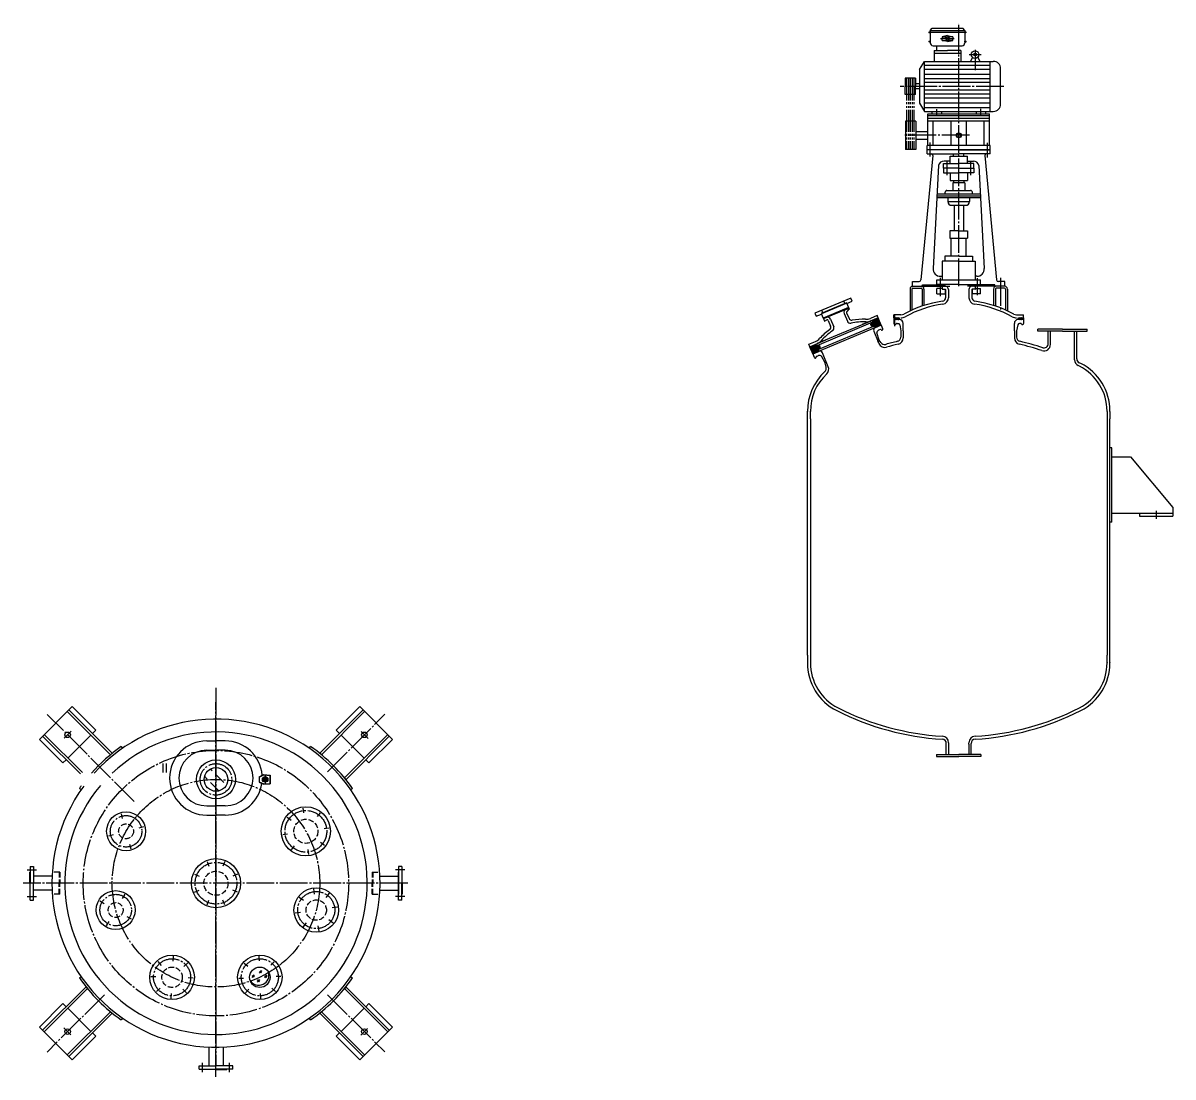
# Model space of a CAD drawing. Extents: x -1610 to 598, y -220 to 621.
# Drawn here: x -1141 to -521, y -125 to 444 of the extents above; entities that cross this region are included whole.
import ezdxf

# ---------------------------------------------------------------- set-up
doc = ezdxf.new("R2010")
doc.units = 0
for name, pattern in [('BORDER', [17, 12, -1, 1, -1, 1, -1]), ('DASHDOT', [18, 15, -1, 1, -1]), ('DASHED', [4, 3, -1])]:
    doc.linetypes.add(name, pattern=pattern)
doc.layers.get('0').update_dxf_attribs({"linetype": 'CONTINUOUS'})
for name, color, linetype in [('1', 7, 'CONTINUOUS'), ('2', 94, 'DASHDOT'), ('3', 2, 'DASHED'), ('4', 1, 'CONTINUOUS'), ('6', 7, 'BORDER'), ('70', 8, 'CONTINUOUS'), ('85', 7, 'CONTINUOUS')]:
    doc.layers.add(name, color=color, linetype=linetype)

# ---------------------------------------------------------------- blocks, each defined once
blk = doc.blocks.new('*U5')
for p, q in [((101.89, 403.47), (101.9, 403.48)), ((101.89, 403.18), (102.19, 403.48)), ((101.89, 402.9), (102.47, 403.48)), ((101.89, 402.62), (102.75, 403.48)), ((102.76, 402.48), (101.89, 403.34)), ((102.03, 402.48), (103.03, 403.48)), ((103.04, 402.48), (102.04, 403.48)), ((103.32, 402.48), (102.32, 403.48)), ((102.32, 402.48), (103.32, 403.48)), ((102.6, 402.48), (103.6, 403.48)), ((103.61, 402.48), (102.61, 403.48)), ((102.88, 402.48), (103.88, 403.48)), ((103.89, 402.48), (102.89, 403.48)), ((104.17, 402.48), (103.17, 403.48)), ((103.17, 402.48), (104.17, 403.48)), ((104.45, 402.48), (103.45, 403.48)), ((103.45, 402.48), (104.45, 403.48)), ((103.73, 402.48), (104.73, 403.48)), ((104.74, 402.48), (103.74, 403.48)), ((104.01, 402.48), (104.89, 403.35)), ((104.89, 402.6), (104.02, 403.48)), ((104.89, 402.89), (104.3, 403.48)), ((104.89, 403.17), (104.59, 403.48)), ((104.89, 403.45), (104.87, 403.48, 1)), ((102.47, 402.48), (101.89, 403.06)), ((102.19, 402.48), (101.89, 402.77)), ((101.91, 402.48), (101.89, 402.49)), ((104.3, 402.48), (104.89, 403.07)), ((104.58, 402.48), (104.89, 402.79)), ((104.86, 402.48), (104.89, 402.51))]:
    blk.add_line(p, q)
blk = doc.blocks.new('*U77')
at = {"layer": '70'}
for p, q in [((128.79, 421.48), (127.99, 420.68)), ((128.47, 421.48), (127.99, 421)), ((128.15, 421.48), (127.99, 421.32)), ((128.68, 420.48), (127.99, 421.17)), ((128.36, 420.48), (127.99, 420.85)), ((128.05, 420.48), (127.99, 420.53)), ((129, 420.48), (128, 421.48)), ((129.1, 421.48), (128.1, 420.48)), ((129.32, 420.48), (128.32, 421.48)), ((129.42, 421.48), (128.42, 420.48)), ((129.59, 420.52), (128.64, 421.48)), ((129.59, 421.33), (128.74, 420.48)), ((129.59, 420.84), (128.96, 421.48)), ((129.59, 421.01), (129.06, 420.48)), ((129.59, 421.16), (129.27, 421.48)), ((129.59, 420.69), (129.38, 420.48, 1)), ((129.59, 421.47), (129.59, 421.48))]:
    blk.add_line(p, q, dxfattribs=at)
blk = doc.blocks.new('*U78')
for p, q in [((144.19, 421.47), (144.19, 421.48, 1)), ((144.19, 421.16), (144.51, 421.48)), ((144.19, 420.84), (144.83, 421.48)), ((144.19, 420.52), (145.15, 421.48)), ((144.19, 421.33), (145.04, 420.48)), ((144.19, 421.01), (144.73, 420.48)), ((144.19, 420.69), (144.41, 420.48)), ((144.36, 421.48), (145.36, 420.48)), ((144.47, 420.48), (145.47, 421.48)), ((144.68, 421.48), (145.68, 420.48)), ((144.78, 420.48), (145.78, 421.48)), ((145, 421.48), (145.79, 420.68)), ((145.1, 420.48), (145.79, 421.17)), ((145.32, 421.48), (145.79, 421)), ((145.42, 420.48), (145.79, 420.85)), ((145.64, 421.48), (145.79, 421.32)), ((145.74, 420.48), (145.79, 420.53))]:
    blk.add_line(p, q)
blk = doc.blocks.new('*U9')
for p, q in [((168.89, 402.6), (169.77, 403.48)), ((168.89, 402.89), (169.48, 403.48)), ((168.89, 403.17), (169.2, 403.48)), ((168.89, 403.45), (168.92, 403.48)), ((169.77, 402.48), (168.89, 403.35)), ((170.05, 402.48), (169.05, 403.48)), ((169.05, 402.48), (170.05, 403.48)), ((169.33, 402.48), (170.33, 403.48)), ((170.34, 402.48), (169.34, 403.48)), ((169.61, 402.48), (170.61, 403.48)), ((170.62, 402.48), (169.62, 403.48)), ((170.9, 402.48), (169.9, 403.48)), ((169.9, 402.48), (170.9, 403.48)), ((170.18, 402.48), (171.18, 403.48)), ((171.19, 402.48), (170.19, 403.48)), ((170.46, 402.48), (171.46, 403.48)), ((171.47, 402.48), (170.47, 403.48)), ((171.75, 402.48), (170.75, 403.48)), ((170.75, 402.48), (171.75, 403.48)), ((171.89, 402.62), (171.03, 403.48)), ((171.03, 402.48), (171.89, 403.34)), ((171.89, 402.9), (171.32, 403.48)), ((171.89, 403.18), (171.6, 403.48)), ((171.89, 403.47), (171.88, 403.48)), ((169.49, 402.48), (168.89, 403.07)), ((169.21, 402.48), (168.89, 402.79)), ((168.92, 402.48), (168.89, 402.51, 1)), ((171.31, 402.48), (171.89, 403.06)), ((171.59, 402.48), (171.89, 402.77)), ((171.88, 402.48), (171.89, 402.49))]:
    blk.add_line(p, q)
blk = doc.blocks.new('*U170')
at = {"layer": '2'}
blk.add_line((215.22, 61.45), (218.93, 57.75), dxfattribs=at)
at = {"layer": '70'}
for p, q in [((214.49, 74.91), (201.76, 62.19)), ((232.16, 57.24), (214.49, 74.91)), ((192.92, 49.81), (216.25, 73.15)), ((193.77, 48.96), (217.1, 72.3)), ((203.53, 60.42), (201.76, 62.19)), ((216.82, 47.13), (204.37, 59.57)), ((206.21, 36.52), (229.55, 59.85, 1)), ((207.06, 35.67), (230.4, 59)), ((232.16, 57.24), (219.44, 44.51)), ((187.32, 52.41), (187.96, 53.34)), ((193.77, 48.96), (192.92, 49.81)), ((219.44, 44.51), (217.67, 46.28)), ((206.21, 36.52), (207.06, 35.67)), ((210.59, 30.71), (209.61, 30.04, 6.28))]:
    blk.add_line(p, q, dxfattribs=at)
blk.add_circle((216.96, 59.71), 1.5, dxfattribs=at)
blk.add_arc((137.01, -20.24), 89.5, 34.70182, 55.29818, dxfattribs=at)
blk = doc.blocks.new('*U169')
at = {"layer": '2'}
blk.add_line((218.7, -98.68), (214.99, -102.39), dxfattribs=at)
at = {"layer": '70'}
for p, q in [((209.66, -70.78), (210.59, -71.43)), ((206.21, -77.23), (207.06, -76.38)), ((206.21, -77.23), (229.55, -100.56)), ((207.06, -76.38), (230.4, -99.72)), ((217.67, -86.99), (219.44, -85.22)), ((232.16, -97.95), (219.44, -85.22)), ((193.77, -89.67), (192.92, -90.52)), ((192.92, -90.52), (216.25, -113.86)), ((193.77, -89.67), (217.1, -113.01, 1)), ((204.37, -100.28), (216.82, -87.84)), ((187.96, -94.05), (187.28, -93.07, 6.28)), ((214.49, -115.63), (232.16, -97.95)), ((201.76, -102.9), (203.53, -101.13)), ((214.49, -115.63), (201.76, -102.9))]:
    blk.add_line(p, q, dxfattribs=at)
blk.add_circle((216.96, -100.42), 1.5, dxfattribs=at)
blk.add_arc((137.01, -20.47), 89.5, 304.70182, 325.29818, dxfattribs=at)
blk = doc.blocks.new('*U168')
at = {"layer": '2'}
blk.add_line((58.57, -102.16), (54.86, -98.46), dxfattribs=at)
at = {"layer": '70'}
for p, q in [((63.2, -71.43), (64.18, -70.75, 6.28)), ((66.73, -76.38), (43.39, -99.72)), ((67.57, -77.23), (44.24, -100.56, 1)), ((67.57, -77.23), (66.73, -76.38)), ((41.62, -97.95), (54.35, -85.22)), ((54.35, -85.22), (56.12, -86.99)), ((80.02, -89.67), (56.68, -113.01)), ((56.97, -87.84), (69.41, -100.28)), ((80.87, -90.52), (57.53, -113.86)), ((80.02, -89.67), (80.87, -90.52)), ((41.62, -97.95), (59.3, -115.63)), ((86.47, -93.12), (85.82, -94.05)), ((59.3, -115.63), (72.03, -102.9)), ((70.26, -101.13), (72.03, -102.9))]:
    blk.add_line(p, q, dxfattribs=at)
blk.add_circle((56.83, -100.42), 1.5, dxfattribs=at)
blk.add_arc((136.78, -20.47), 89.5, 214.70182, 235.29818, dxfattribs=at)
blk = doc.blocks.new('*U167')
at = {"layer": '2'}
blk.add_line((55.08, 57.97), (58.79, 61.68), dxfattribs=at)
at = {"layer": '70'}
for p, q in [((59.3, 74.91), (41.62, 57.24)), ((59.3, 74.91), (72.03, 62.19)), ((80.02, 48.96), (56.68, 72.3, 1)), ((80.87, 49.81), (57.53, 73.15)), ((72.03, 62.19), (70.26, 60.42)), ((41.62, 57.24), (54.35, 44.51)), ((63.82, 38.58), (43.39, 59)), ((64.81, 39.28), (44.24, 59.85, 6.28)), ((69.41, 59.57), (56.97, 47.13)), ((80.02, 48.96), (80.87, 49.81)), ((85.82, 53.34), (86.5, 52.36)), ((56.12, 46.28), (54.35, 44.51)), ((64.13, 30.07), (63.2, 30.71))]:
    blk.add_line(p, q, dxfattribs=at)
blk.add_circle((56.83, 59.71), 1.5, dxfattribs=at)
for start, end in [(124.70182, 138.574), (144.20427, 145.29818)]:
    blk.add_arc((136.78, -20.24), 89.5, start, end, dxfattribs=at)

msp = doc.modelspace()

# ---------------------------------------------------------------- linework, layer by layer
for p, q in [((-683.90772, 281.16335), (-681.81548, 280.30895)), ((-683.89476, 281.09609), (-683.54286, 281.95782)), ((-681.42432, 280.47327), (-683.8911, 281.48061)), ((-682.20663, 280.14463), (-683.776, 280.78551)), ((-683.76283, 281.75228), (-681.03317, 280.63759)), ((-683.73622, 280.6908), (-683.14593, 282.13628)), ((-682.59833, 279.98054), (-683.61113, 280.39413)), ((-683.56711, 280.31137), (-682.75478, 282.3006)), ((-680.64202, 280.80191), (-683.51446, 281.9749)), ((-683.34112, 280.07123), (-682.36363, 282.46492)), ((-680.25087, 280.96622), (-683.13123, 282.14246)), ((-683.12666, 283.11274), (-681.95778, 282.63541)), ((-683.09856, 283.04583), (-683.00243, 283.28122)), ((-683.06699, 279.94899), (-681.97248, 282.62923)), ((-682.96235, 282.72159), (-682.34893, 282.47109)), ((-682.93424, 282.65468), (-682.61128, 283.44553)), ((-682.87588, 283.33438), (-681.56662, 282.79973)), ((-682.79803, 282.33044), (-682.74008, 282.30678)), ((-682.75478, 282.3006), (-682.22013, 283.60985)), ((-682.74676, 279.93965), (-681.58133, 282.79355)), ((-682.74008, 282.30678), (-679.85972, 281.13054)), ((-682.48473, 283.4987), (-681.17547, 282.96405)), ((-682.36641, 280.07751), (-681.19018, 282.95787)), ((-682.36363, 282.46492), (-681.82898, 283.77417)), ((-679.46857, 281.29486), (-682.34893, 282.47109)), ((-682.09358, 283.66302), (-680.78432, 283.12837)), ((-681.97526, 280.24183), (-680.79902, 283.12219)), ((-681.97248, 282.62923), (-681.43783, 283.93849)), ((-681.95778, 282.63541), (-679.07741, 281.45918)), ((-681.81548, 280.30895), (-680.50622, 279.7743)), ((-681.81212, 279.98353), (-680.89737, 279.60998)), ((-681.78401, 279.91662), (-681.58411, 280.40615)), ((-681.70242, 283.82734), (-680.39317, 283.29268)), ((-681.6478, 279.59238), (-681.28852, 279.44566)), ((-681.61969, 279.52547), (-681.19295, 280.57047)), ((-681.58411, 280.40615), (-680.40787, 283.28651)), ((-681.58133, 282.79355), (-681.04668, 284.10281)), ((-681.56662, 282.79973), (-678.70859, 281.63261)), ((-681.42432, 280.47327), (-680.11507, 279.93862)), ((-681.33645, 279.42553), (-680.8018, 280.73478)), ((-681.31127, 283.99165), (-680.00202, 283.457)), ((-681.19295, 280.57047), (-680.01672, 283.45083)), ((-681.19018, 282.95787), (-680.65552, 284.26713)), ((-678.87291, 282.02377), (-681.17547, 282.96405)), ((-681.03317, 280.63759), (-679.72392, 280.10294)), ((-680.9453, 279.58985), (-680.41065, 280.8991)), ((-680.92012, 284.15597), (-679.61087, 283.62132)), ((-680.8018, 280.73478), (-679.62557, 283.61514)), ((-680.79902, 283.12219), (-680.26437, 284.43144)), ((-680.78432, 283.12837), (-679.03723, 282.41492)), ((-680.64202, 280.80191), (-679.33277, 280.26725)), ((-680.55415, 279.75416), (-680.0195, 281.06342)), ((-680.52897, 284.32029), (-679.6945, 283.97952)), ((-680.41065, 280.8991), (-679.41978, 283.32556)), ((-680.40787, 283.28651), (-679.91273, 284.49901)), ((-679.20155, 282.80607), (-680.39317, 283.29268)), ((-680.25087, 280.96622), (-678.94161, 280.43157)), ((-680.163, 279.91848), (-679.62835, 281.22774)), ((-680.13782, 284.48461), (-679.85882, 284.37068)), ((-680.0195, 281.06342), (-679.25546, 282.93441)), ((-680.01672, 283.45083), (-679.74841, 284.10786)), ((-680.00202, 283.457), (-679.36586, 283.19722)), ((-679.85972, 281.13054), (-678.55046, 280.59589)), ((-679.77185, 280.0828), (-679.2372, 281.39206)), ((-679.62835, 281.22774), (-679.09114, 282.54325)), ((-679.62557, 283.61514), (-679.58409, 283.71671)), ((-679.61087, 283.62132), (-679.53018, 283.58837)), ((-679.46857, 281.29486), (-678.37995, 280.85031)), ((-679.3807, 280.24712), (-678.84605, 281.55637)), ((-679.2372, 281.39206), (-678.92682, 282.1521)), ((-679.07741, 281.45918), (-678.54427, 281.24146)), ((-678.98955, 280.41144), (-678.59819, 281.3698)), ((-678.84605, 281.55637), (-678.7625, 281.76095)), ((-678.59839, 280.57576), (-678.43387, 280.97865)), ((-716.7831, 268.98849), (-715.59681, 268.50405)), ((-716.7447, 268.89707), (-716.64147, 269.14986)), ((-716.61878, 268.59734), (-715.98796, 268.33973)), ((-716.58038, 268.50592), (-716.25032, 269.31417)), ((-716.51491, 269.20302), (-715.20566, 268.66837)), ((-716.45446, 268.20618), (-716.37911, 268.17541)), ((-716.41606, 268.11477), (-716.39382, 268.16924)), ((-716.39382, 268.16924), (-715.85917, 269.47849)), ((-713.49875, 266.99918), (-716.37911, 268.17541)), ((-713.8899, 266.83486), (-716.29014, 267.81503)), ((-716.25174, 267.72362), (-716.00267, 268.33356)), ((-716.12583, 267.42388), (-714.28106, 266.67055)), ((-716.12376, 269.36734), (-714.81451, 268.83269)), ((-716.08742, 267.33247), (-715.61151, 268.49787)), ((-716.00267, 268.33356), (-715.46801, 269.64281)), ((-715.98796, 268.33973), (-713.1076, 267.1635)), ((-714.67221, 266.50623), (-715.96151, 267.03273)), ((-715.92311, 266.94131), (-715.22036, 268.66219)), ((-715.75879, 266.55016), (-714.82921, 268.82651)), ((-715.73261, 269.53166), (-714.42336, 268.99701)), ((-715.61151, 268.49787), (-715.07686, 269.80713)), ((-712.71645, 267.32782), (-715.59681, 268.50405)), ((-715.59447, 266.15901), (-714.43806, 268.99083)), ((-715.34146, 269.69598), (-714.0322, 269.16132)), ((-715.22314, 266.27479), (-714.04691, 269.15515)), ((-715.22036, 268.66219), (-714.68571, 269.97145)), ((-715.20566, 268.66837), (-712.3253, 267.49214)), ((-714.95031, 269.86029), (-713.64105, 269.32564)), ((-714.83199, 266.4391), (-713.65576, 269.31946)), ((-714.82921, 268.82651), (-714.29456, 270.13577)), ((-711.93415, 267.65645), (-714.81451, 268.83269)), ((-714.55916, 270.02461), (-713.2499, 269.48996)), ((-714.44084, 266.60342), (-713.2646, 269.48378)), ((-714.43806, 268.99083), (-713.90341, 270.30008)), ((-711.56476, 267.82966), (-714.42336, 268.99701)), ((-714.19319, 265.6228), (-713.65853, 266.93206)), ((-714.168, 270.18893), (-713.35093, 269.85527)), ((-714.04969, 266.76774), (-712.87345, 269.6481)), ((-714.04691, 269.15515), (-713.55887, 270.35025)), ((-714.0322, 269.16132), (-711.34105, 268.06235)), ((-713.8899, 266.83486), (-712.58065, 266.30021)), ((-713.80203, 265.78712), (-713.26738, 267.09638)), ((-713.77685, 270.35325), (-713.51525, 270.24642)), ((-713.65853, 266.93206), (-712.48446, 269.80714)), ((-713.65576, 269.31946), (-713.39455, 269.9591)), ((-711.23145, 268.34165), (-713.64105, 269.32564)), ((-713.49875, 266.99918), (-712.1895, 266.46453)), ((-713.41088, 265.95144), (-712.87623, 267.2607)), ((-713.26738, 267.09638), (-712.14871, 269.83577)), ((-713.2646, 269.48378), (-713.23023, 269.56795)), ((-713.2499, 269.48996), (-711.23811, 268.66842)), ((-713.1076, 267.1635), (-712.03639, 266.72606)), ((-713.01973, 266.11576), (-712.48508, 267.42501)), ((-712.87623, 267.2607), (-711.86286, 269.74224)), ((-711.38705, 269.05329), (-712.85875, 269.65428)), ((-712.71645, 267.32782), (-712.20071, 267.11721)), ((-712.62858, 266.28008), (-712.24433, 267.22104)), ((-712.48508, 267.42501), (-711.62223, 269.53796)), ((-711.56086, 269.44832), (-712.45811, 269.81472)), ((-712.23743, 266.4444), (-712.08001, 266.82989)), ((-712.09393, 267.58933), (-711.44235, 269.18492)), ((-711.70277, 267.75368), (-711.27804, 268.79374)), ((-715.06336, 266.34191), (-715.79719, 266.64158)), ((-715.63287, 266.25043), (-715.45451, 266.17759)), ((-715.46855, 265.85928), (-714.53641, 265.47862)), ((-715.45451, 266.17759), (-714.14526, 265.64294)), ((-715.43015, 265.76786), (-715.22314, 266.27479)), ((-715.30424, 265.46812), (-714.92756, 265.3143)), ((-715.26583, 265.37671), (-714.83199, 266.4391)), ((-715.06336, 266.34191), (-713.7541, 265.80726)), ((-714.97549, 265.29417), (-714.44084, 266.60342)), ((-714.67221, 266.50623), (-713.36295, 265.97158)), ((-714.58434, 265.45849), (-714.04969, 266.76774)), ((-714.28106, 266.67055), (-712.9718, 266.13589)), ((-520.88708, 182.2451), (-520.88708, 179.2451)), ((-520.88708, 179.2451), (-520.88708, 177.6451)), ((-1041.88397, 35.80065), (-1043.39371, 37.31039)), ((-1039.34397, 40.24565), (-1040.33202, 41.2337)), ((-1033.05779, 33.95947), (-1037.54792, 38.4496, 1)), ((-1035.59779, 29.51447), (-1040.08792, 34.0046)), ((-1013.64687, -68.90008), (-1012.43692, -67.47731)), ((-1013.64678, -68.31424), (-1013.04487, -67.62908)), ((-1012.97663, -68.71663), (-1012.44158, -68.06389)), ((-1017.60787, -71.15408), (-1016.39792, -69.73131)), ((-1017.60778, -70.56824), (-1017.00587, -69.88308)), ((-1016.93763, -70.97063), (-1016.40258, -70.31789)), ((-1014.81187, -73.65708), (-1013.60192, -72.23431)), ((-1014.81178, -73.07124), (-1014.20987, -72.38608)), ((-1014.14163, -73.47363), (-1013.60658, -72.82089)), ((-1010.85087, -71.40308), (-1009.64092, -69.98031)), ((-1010.85078, -70.81724), (-1010.24887, -70.13208)), ((-1010.18063, -71.21963), (-1009.64558, -70.56689))]:
    msp.add_line(p, q)
at = {"layer": '1'}
for p, q in [((-667.67682, 286.2451), (-671.48708, 286.2451)), ((-671.48708, 284.6451), (-671.48708, 286.2451)), ((-605.29734, 286.2451), (-601.48708, 286.2451)), ((-601.48708, 284.6451), (-601.48708, 286.2451)), ((-671.48708, 284.6451), (-671.48708, 283.6451, 6.28319)), ((-671.48708, 283.6451), (-671.48708, 281.5451, 6.28319)), ((-669.79621, 281.6451), (-669.28708, 281.6451)), ((-668.48708, 283.6451), (-668.48708, 284.6451, 6.28319)), ((-668.30535, 280.83536), (-667.68708, 277.6451)), ((-666.48708, 277.6451), (-666.48708, 281.6451)), ((-606.48708, 277.6451), (-606.48708, 281.6451)), ((-604.66881, 280.83536), (-605.28708, 277.6451, 6.28319)), ((-604.48708, 283.6451), (-604.48708, 284.6451)), ((-603.17795, 281.6451), (-603.68708, 281.6451, 6.28319)), ((-601.48708, 284.6451), (-601.48708, 283.6451)), ((-601.48708, 283.6451), (-601.48708, 281.5451)), ((-667.68708, 277.6451), (-667.68708, 274.20121)), ((-666.48708, 277.6451), (-666.48708, 273.7905, 6.28319)), ((-606.48708, 277.6451), (-606.48708, 273.7905)), ((-605.28708, 277.6451), (-605.28708, 274.20121)), ((-580.48558, 278.55086), (-593.73703, 278.55086)), ((-593.73703, 277.35086), (-593.73703, 278.55086)), ((-580.48558, 277.35086), (-593.73703, 277.35086)), ((-588.18708, 270.70972), (-588.18708, 277.35086)), ((-586.98708, 270.28878), (-586.98708, 277.35086)), ((-580.48558, 278.55086), (-567.23713, 278.55086)), ((-580.48558, 277.35086), (-567.23713, 277.35086)), ((-573.98708, 262.05511), (-573.98708, 277.35086)), ((-572.78708, 262.50224), (-572.78708, 277.35086, 8.76056)), ((-567.23713, 277.35086), (-567.23713, 278.55086)), ((-679.5708, 270.79008), (-680.21401, 272.30656, 6.28319)), ((-678.47538, 271.33973), (-679.47578, 272.6146, 6.28319)), ((-706.85647, 258.26845), (-710.00217, 265.75664)), ((-708.05811, 258.00815), (-708.60949, 260.37587)), ((-718.08708, 230.1451), (-718.08708, 234.32956)), ((-718.08708, 102.6451), (-718.08708, 230.1451)), ((-716.48708, 230.1451), (-716.48708, 234.32956)), ((-716.48708, 230.1451), (-716.48708, 102.6451)), ((-556.48708, 234.1451), (-556.48708, 234.32956)), ((-556.48708, 234.1451), (-556.48708, 230.1451)), ((-556.48708, 230.1451), (-556.48708, 102.6451)), ((-554.88708, 234.1451), (-554.88708, 234.32956, 6.28319)), ((-554.88708, 234.1451), (-554.88708, 230.1451)), ((-554.88708, 102.6451), (-554.88708, 230.1451)), ((-553.88708, 214.4451), (-554.88708, 214.4451)), ((-553.88708, 174.4451), (-553.88708, 214.4451, 6.28319)), ((-553.88708, 174.4451), (-554.88708, 174.4451)), ((-538.88708, 177.6451), (-520.88708, 177.6451)), ((-718.08708, 102.6451), (-718.08708, 98.46065)), ((-716.48708, 102.6451), (-716.48708, 98.46065, 6.28319)), ((-556.48708, 98.6451), (-556.48708, 102.6451, 6.28319)), ((-554.88708, 98.6451), (-554.88708, 102.6451)), ((-556.48708, 98.6451), (-556.48708, 98.46065)), ((-554.88708, 98.6451), (-554.88708, 98.46065)), ((-643.18508, 49.1461), (-643.18508, 55.01919)), ((-641.98708, 55.41994), (-641.98708, 49.1461)), ((-630.98708, 54.6451), (-630.98708, 55.41994)), ((-630.98708, 54.6451), (-630.98708, 49.1461)), ((-629.78708, 49.1461), (-629.78708, 55.01919)), ((-648.48808, 49.1461), (-636.48808, 49.1461)), ((-648.48808, 49.1461), (-648.48808, 47.9461)), ((-648.48808, 47.9461), (-636.48808, 47.9461)), ((-624.48608, 49.1461), (-636.48608, 49.1461)), ((-624.48608, 47.9461), (-636.48608, 47.9461)), ((-624.48608, 49.1461), (-624.48608, 47.9461)), ((-1137.51484, -11.25659), (-1137.51484, -20.35559)), ((-1137.51484, -11.25659), (-1135.71484, -11.25659)), ((-1135.71484, -11.25659), (-1135.71484, -20.35559)), ((-938.71384, -11.25659), (-938.71384, -20.35559)), ((-936.91384, -11.25659), (-938.71384, -11.25659)), ((-936.91384, -11.25659), (-936.91384, -20.35559)), ((-1137.71434, -20.35559), (-1137.71434, -14.45609)), ((-1137.71434, -14.45609), (-1137.51484, -14.45609)), ((-1125.63913, -16.55609), (-1135.71484, -16.55609)), ((-948.78956, -16.55609), (-938.71384, -16.55609)), ((-938.71434, -20.35559), (-938.71434, -14.45609)), ((-936.71434, -14.45609), (-936.91384, -14.45609)), ((-936.71434, -20.35559), (-936.71434, -14.45609)), ((-1137.71434, -20.35559), (-1137.71434, -26.25509)), ((-1137.51484, -29.45459), (-1137.51484, -20.35559)), ((-1135.71484, -29.45459), (-1135.71484, -20.35559)), ((-1125.63913, -24.15509), (-1135.71484, -24.15509)), ((-948.78956, -24.15509), (-938.71384, -24.15509)), ((-938.71434, -20.35559), (-938.71434, -26.25509)), ((-938.71384, -29.45459), (-938.71384, -20.35559)), ((-936.91384, -29.45459), (-936.91384, -20.35559)), ((-936.71434, -20.35559), (-936.71434, -26.25509)), ((-1137.71434, -26.25509), (-1137.51484, -26.25509)), ((-1137.51484, -29.45459), (-1135.71484, -29.45459)), ((-936.91384, -29.45459), (-938.71384, -29.45459)), ((-936.71434, -26.25509), (-936.91384, -26.25509)), ((-1041.01384, -108.77399), (-1041.01384, -118.85609)), ((-1033.41484, -108.77399), (-1033.41484, -118.85609)), ((-1046.31334, -118.85609), (-1037.21434, -118.85609)), ((-1046.31334, -120.65609), (-1046.31334, -118.85609)), ((-1046.31334, -120.65609), (-1037.21434, -120.65609)), ((-1043.11384, -120.85559), (-1043.11384, -120.65609)), ((-1037.21434, -120.85559), (-1043.11384, -120.85559)), ((-1028.11534, -118.85609), (-1037.21434, -118.85609)), ((-1028.11534, -120.65609), (-1037.21434, -120.65609)), ((-1037.21434, -120.85559), (-1031.31484, -120.85559)), ((-1031.31484, -120.85559), (-1031.31484, -120.65609)), ((-1028.11534, -120.65609), (-1028.11534, -118.85609))]:
    msp.add_line(p, q, dxfattribs=at)
for centre, radius in [((-988.71692, 7.64441), 13.25), ((-1085.71177, 7.64441), 10.5), ((-1037.21434, -20.35559), 13.25), ((-1091.30619, -34.84946), 10.5), ((-983.1225, -34.84946), 12), ((-1060.88097, -71.10883), 12), ((-1013.54772, -71.10883), 12), ((-1013.54772, -71.10883), 5.5)]:
    msp.add_circle(centre, radius, dxfattribs=at)
for centre, radius, start, end in [((-636.48708, 232.6451), 61.6, 98.14809844, 118.77185653), ((-636.48708, 232.6451), 60, 98.14809844, 118.72660535), ((-636.48708, 232.6451), 60, 61.27339465, 81.85190156), ((-636.48708, 232.6451), 61.6, 61.22814347, 81.85190156), ((-667.67682, 289.4451), 3.2, 270, 298.77185653), ((-605.29734, 289.4451), 3.2, 241.22814347, 270), ((-670.88708, 281.5451), 0.6, 180, 335.37568165), ((-669.79621, 281.0451), 0.6, 90, 155.37568165), ((-669.28708, 280.6451), 1, 10.96785176, 90), ((-668.48708, 281.6451), 2, 0, 90), ((-667.72808, 289.6451), 5, 270, 298.72660535), ((-605.24608, 289.6451), 5, 241.27339465, 270), ((-604.48708, 281.6451), 2, 90, 180), ((-603.68708, 280.6451), 1, 90, 169.03214824), ((-603.17795, 281.0451), 0.6, 24.62431835, 90), ((-602.08708, 281.5451), 0.6, 204.62431835, 0), ((-669.98708, 274.20121), 2.3, 283.09135777, 0), ((-669.98708, 273.7905), 3.5, 283.1274934, 0), ((-602.98708, 273.7905), 3.5, 180, 256.8725066), ((-602.98708, 274.20121), 2.3, 180, 256.90864223), ((-676.34865, 272.15674), 3.5, 202.98406081, 285.67902062), ((-676.50611, 272.52799), 2.3, 211.10691336, 285.69888463), ((-636.48708, 130.1451), 145.6, 103.09135777, 105.69888463), ((-636.48708, 130.1451), 144, 103.1274934, 105.67902062), ((-636.48708, 130.1451), 144, 71.82837572, 76.8725066), ((-636.48708, 130.1451), 145.6, 71.87923095, 76.90864223), ((-590.48708, 270.28878), 3.5, 251.82837572, 0), ((-590.48708, 270.70972), 2.3, 251.87923095, 0), ((-570.48708, 262.05511), 3.5, 180, 243.41931543), ((-570.48708, 262.50224), 2.3, 180, 243.49682116), ((-689.28708, 234.32956), 28.8, 132.37503909, 180.36695774), ((-710.24788, 257.30465), 2.3, 312.37503909, 17.8103207), ((-710.0833, 256.91289), 3.5, 312.6409139, 22.78670014), ((-636.48708, 130.1451), 144, 63.12440595, 63.41931543), ((-636.48708, 130.1451), 145.6, 63.12440595, 63.49682116), ((-583.68708, 234.32956), 27.2, 0, 63.12440595), ((-583.68708, 234.32956), 28.8, 0, 63.12440595), ((-689.28708, 234.32956), 27.2, 132.6409139, 180.38854381), ((-689.28708, 98.46065), 28.8, 179.63304226, 243.12440595), ((-689.28708, 98.46065), 27.2, 179.61145619, 243.12440595), ((-583.68708, 98.46065), 27.2, 296.87559405, 0), ((-583.68708, 98.46065), 28.8, 296.87559405, 0), ((-636.48508, 202.6451), 145.6, 243.12440595, 266.51128605), ((-636.48708, 202.6451), 144, 243.12440595, 266.50181338), ((-636.48708, 202.6451), 144, 273.49818662, 296.87559405), ((-636.48708, 202.6451), 145.6, 273.48871395, 296.87559405), ((-1037.21434, -20.35559), 88.5, 143.72275894, 137.89778455), ((-1037.21434, -20.35559), 81.6, 139.80416903, 133.35183968), ((-645.48508, 55.01919), 2.3, 0, 86.51128605), ((-645.48708, 55.41994), 3.5, 0, 86.50181338), ((-627.48708, 55.41994), 3.5, 93.49818662, 180), ((-627.48708, 55.01919), 2.3, 93.48871395, 180), ((-1014.11813, -69.88558), 5.5, 212.04794405, 17.95205595)]:
    msp.add_arc(centre, radius, start, end, dxfattribs=at)
at = {"layer": '2'}
for p, q in [((-636.48708, 301.6451), (-636.48708, 443.67834)), ((-652.52838, 438.6392), (-651.77436, 438.6392)), ((-652.15034, 438.18754), (-652.15034, 439.01645)), ((-646.27394, 435.29307), (-639.02687, 435.29307)), ((-632.54407, 438.6392), (-633.29809, 438.6392)), ((-651.73507, 433.6847), (-652.58475, 433.6847)), ((-652.15034, 434.11676), (-652.15034, 433.23599)), ((-633.33738, 433.6847), (-632.4877, 433.6847, 6.28319)), ((-632.92211, 434.11676), (-632.92211, 433.23599)), ((-627.6519, 429.22125), (-627.6519, 418.29636)), ((-630.84142, 426.65823), (-624.46248, 426.65823)), ((-612.15625, 409.48657), (-668.11353, 409.48657)), ((-648.38708, 394.11672), (-648.38708, 397.20785)), ((-624.58708, 394.11672), (-624.58708, 397.39599)), ((-630.59711, 383.08233), (-666.45503, 383.08233)), ((-651.98708, 371.58854), (-651.98708, 379.16756)), ((-620.98708, 371.1338), (-620.98708, 379.09177)), ((-642.91927, 368.73834), (-642.91927, 361.59481, 6.28319)), ((-630.05489, 368.73834), (-630.05489, 361.59481)), ((-646.48708, 306.16342), (-646.48708, 296.31904)), ((-626.48708, 306.0933), (-626.48708, 296.83514)), ((-613.98708, 306.13405), (-613.98708, 289.0687)), ((-670.88708, 280.08034), (-670.88708, 285.85581)), ((-529.88708, 180.52446), (-529.88708, 176.2255)), ((-1037.21434, 85.05658), (-1037.21434, -118.28344)), ((-1037.21434, -124.89572), (-1037.21434, 77.22675)), ((-1081.32666, 23.75673), (-1128.26933, 70.69939)), ((-977.05421, 39.80455), (-946.08486, 70.77389)), ((-1065.93864, 44.21058), (-1065.93864, 39.29914)), ((-1064.06928, 44.19695), (-1064.06928, 39.2855)), ((-1010.64403, 37.61018), (-1010.64403, 33.67864)), ((-1009.39695, 35.64441), (-1011.89111, 35.64441)), ((-990.36343, 20.15087), (-990.02074, 17.54791)), ((-1087.58119, 14.62118), (-1088.25748, 17.14513)), ((-998.72458, 15.32356), (-996.64169, 13.7253, 6.28319)), ((-981.03778, 17.65207), (-982.63603, 15.56918)), ((-1078.735, 9.51383), (-1076.21104, 10.19012)), ((-1001.22338, 5.9979), (-998.62042, 6.34059)), ((-976.21046, 9.29092), (-978.81342, 8.94823)), ((-1092.68854, 5.77499), (-1095.21249, 5.0987)), ((-1083.84235, 0.66764), (-1083.16606, -1.85631)), ((-978.70926, -0.03473), (-980.79215, 1.56352)), ((-996.39607, -2.36325), (-994.79781, -0.28036)), ((-987.07041, -4.86205), (-987.4131, -2.25909)), ((-1042.03949, -8.70665), (-1040.99531, -11.22752)), ((-1032.3892, -8.70665), (-1033.43337, -11.22752)), ((-1139.10001, -13.10609), (-1134.12371, -13.10609)), ((-1048.86328, -15.53044), (-1046.34241, -16.57462)), ((-1025.56541, -15.53044), (-1028.08627, -16.57462)), ((-935.32868, -13.10609), (-940.30497, -13.10609)), ((-933.74891, -20.35559), (-1141.32225, -20.35559)), ((-1048.86328, -25.18074), (-1046.34241, -24.13656)), ((-1025.56541, -25.18074), (-1028.08627, -24.13656)), ((-984.62616, -23.42798), (-984.25124, -26.27581)), ((-1139.10001, -27.60509), (-1134.12371, -27.60509)), ((-1099.86517, -29.90793), (-1097.47255, -31.28931)), ((-1086.36466, -26.29048), (-1087.74604, -28.6831)), ((-1042.03949, -32.00452), (-1040.99531, -29.48366)), ((-1032.3892, -32.00452), (-1033.43337, -29.48366)), ((-992.26196, -27.8365), (-989.98312, -29.58511)), ((-976.10954, -25.71), (-977.85815, -27.98883)), ((-935.32868, -27.60509), (-940.30497, -27.60509)), ((-994.54398, -36.35312), (-991.69615, -35.9782)), ((-971.70102, -33.34579), (-974.54885, -33.72071)), ((-1096.24772, -43.40843), (-1094.86634, -41.01582)), ((-1082.74721, -39.79098), (-1085.13983, -38.40961)), ((-990.13545, -43.98891), (-988.38684, -41.71008)), ((-981.61883, -46.27094), (-981.99375, -43.42311)), ((-973.98304, -41.86241), (-976.26187, -40.1138)), ((-1060.38225, -59.68626), (-1060.50134, -62.414, 6.28319)), ((-1014.04377, -59.74732), (-1013.93187, -62.31044, 6.28319)), ((-1068.60529, -62.6792), (-1066.7607, -64.69222)), ((-1052.45134, -63.3845), (-1054.46436, -65.22909)), ((-1021.93228, -63.42579), (-1020.04075, -65.15906)), ((-1005.86469, -62.72427), (-1007.59795, -64.61579)), ((-1072.30353, -70.61011), (-1069.57579, -70.7292)), ((-1049.4584, -71.60755), (-1052.18614, -71.48845)), ((-1024.90922, -71.60488), (-1022.34611, -71.49297)), ((-1002.18622, -70.61277), (-1004.74933, -70.72468)), ((-1097.37448, -80.51573), (-1128.3563, -111.49755)), ((-1069.31059, -78.83315), (-1067.29757, -76.98856)), ((-1061.37969, -82.53139), (-1061.26059, -79.80365, 6.28319)), ((-1053.15664, -79.53845), (-1055.00123, -77.52543)), ((-1021.23075, -79.49338), (-1019.49749, -77.60186)), ((-1013.05167, -82.47033), (-1013.16357, -79.90721)), ((-1005.16316, -78.79186), (-1007.05469, -77.05859, 6.28319)), ((-977.05421, -80.51573), (-946.15936, -111.41057)), ((-1044.46384, -122.24126), (-1044.46384, -117.26496)), ((-1029.96484, -122.24126), (-1029.96484, -117.26496))]:
    msp.add_line(p, q, dxfattribs=at)
for centre, radius in [((-1037.21434, -20.35559), 71.6), ((-1037.21434, 35.64441), 8.5), ((-1037.21434, -20.35559), 56), ((-988.71692, 7.64441), 11.25), ((-1085.71177, 7.64441), 8.5), ((-1037.21434, -20.35559), 11.25), ((-1091.30619, -34.84946), 8.5), ((-983.1225, -34.84946), 10), ((-1060.88097, -71.10883), 10), ((-1013.54772, -71.10883), 10)]:
    msp.add_circle(centre, radius, dxfattribs=at)
at = {"layer": '3'}
for p, q in [((-1121.45528, -14.35559), (-1124.52468, -14.35559)), ((-1121.85518, -14.35559), (-1121.85518, -20.35559)), ((-1121.45528, -14.35559), (-1121.45528, -20.35559)), ((-952.97341, -14.35559), (-949.90401, -14.35559)), ((-952.97341, -14.35559), (-952.97341, -20.35559)), ((-952.57351, -14.35559), (-952.57351, -20.35559)), ((-1121.85518, -26.35559), (-1121.85518, -20.35559)), ((-1121.45528, -26.35559), (-1121.45528, -20.35559)), ((-952.97341, -26.35559), (-952.97341, -20.35559)), ((-952.57351, -26.35559), (-952.57351, -20.35559)), ((-1121.45528, -26.35559), (-1124.52468, -26.35559)), ((-952.97341, -26.35559), (-949.90401, -26.35559))]:
    msp.add_line(p, q, dxfattribs=at)
for centre, radius in [((-988.71692, 7.64441), 6.5), ((-1085.71177, 7.64441), 4), ((-1037.21434, -20.35559), 6.5), ((-1091.30619, -34.84946), 4), ((-983.1225, -34.84946), 5.5), ((-1060.88097, -71.10883), 5.5)]:
    msp.add_circle(centre, radius, dxfattribs=at)
at = {"layer": '4'}
msp.add_arc((-1010.64403, 35.64441), 0.8, 342, 252, dxfattribs=at)
at = {"layer": '6'}
for p, q in [((-664.67324, 413.89191), (-664.67324, 375.38526)), ((-663.66946, 413.89191), (-663.66946, 375.38526)), ((-662.66568, 413.89191), (-662.66568, 375.38526)), ((-661.6619, 413.89191), (-661.6619, 375.38526)), ((-660.65812, 413.89191), (-660.65812, 375.38526))]:
    msp.add_line(p, q, dxfattribs=at)
at = {"layer": '70'}
for p, q in [((-657.71363, 418.56672), (-654.92845, 422.98657)), ((-654.92845, 422.98657), (-617.87289, 422.98657, 6.28319)), ((-654.92845, 395.98657), (-654.92845, 422.98657)), ((-619.51774, 395.98657), (-619.51774, 422.98657)), ((-657.71363, 418.56672), (-657.71363, 400.41176)), ((-619.51774, 418.5557), (-654.92845, 418.5557)), ((-619.51774, 415.89751), (-654.92845, 415.89751)), ((-613.87289, 399.98657), (-613.87289, 418.98657)), ((-665.46213, 413.89191), (-665.46213, 409.48657)), ((-659.88317, 413.89191), (-665.46213, 413.89191)), ((-659.88317, 413.89191), (-659.88317, 409.48657)), ((-657.71363, 410.79742), (-659.88317, 410.79742)), ((-619.51774, 413.6015), (-654.92845, 413.6015)), ((-619.51774, 411.51811), (-654.92845, 411.51811)), ((-665.46213, 405.08123), (-665.46213, 409.48657)), ((-659.88317, 405.08123), (-665.46213, 405.08123)), ((-659.88317, 405.08123), (-659.88317, 409.48657)), ((-657.71363, 408.17573), (-659.88317, 408.17573)), ((-619.51774, 407.45503), (-654.92845, 407.45503, 6.28319)), ((-619.51774, 405.37164), (-654.92845, 405.37164)), ((-657.71363, 400.41176), (-654.92845, 395.98657)), ((-619.51774, 403.07563), (-654.92845, 403.07563)), ((-619.51774, 400.41744), (-654.92845, 400.41744)), ((-654.92845, 395.98657), (-617.87289, 395.98657)), ((-653.15474, 377.5451), (-653.15474, 394.70824)), ((-653.15474, 393.8451), (-619.81942, 393.8451)), ((-653.15474, 393.8451), (-619.81942, 393.8451)), ((-653.15474, 392.36721), (-619.81942, 392.36721)), ((-653.15474, 390.88932), (-619.81942, 390.88932)), ((-650.96338, 395.98657), (-650.96338, 394.70824)), ((-650.2696, 377.5451), (-650.2696, 390.88932)), ((-645.81078, 395.98657), (-645.81078, 394.70824)), ((-640.62042, 377.5451), (-640.62042, 390.88932)), ((-632.35374, 377.5451), (-632.35374, 390.88932)), ((-627.16338, 395.98657), (-627.16338, 394.70824)), ((-622.70456, 377.5451), (-622.70456, 390.92936)), ((-622.01078, 395.98657), (-622.01078, 394.70824)), ((-619.81942, 377.5451), (-619.81942, 394.70824)), ((-665.25635, 390.77941), (-665.25635, 375.38526)), ((-659.67739, 390.77941), (-665.25635, 390.77941)), ((-659.67739, 390.77941), (-659.67739, 375.38526)), ((-659.67739, 385.14666), (-653.15474, 385.14666)), ((-659.67739, 381.01801), (-653.15474, 381.01801)), ((-659.67739, 375.38526), (-665.25635, 375.38526)), ((-619.48708, 377.5451), (-653.48708, 377.5451)), ((-653.48708, 373.1451), (-653.48708, 377.5451)), ((-619.48708, 375.3451), (-653.48708, 375.3451)), ((-636.48708, 375.3451), (-653.48708, 375.3451)), ((-653.48708, 373.1451), (-636.48708, 373.1451, 6.28319)), ((-639.27782, 373.1451), (-636.48708, 373.1451)), ((-639.27782, 371.92813), (-639.27782, 373.1451)), ((-636.48708, 375.3451), (-619.48708, 375.3451)), ((-619.48708, 373.1451), (-636.48708, 373.1451)), ((-633.69634, 371.92813), (-633.69634, 373.1451)), ((-619.48708, 373.1451), (-619.48708, 377.5451, 6.28319)), ((-650.4982, 372.11501), (-656.88794, 305.1451)), ((-647.35392, 366.80899), (-650.27821, 311.25453)), ((-644.65763, 367.8451), (-636.48708, 367.8451)), ((-644.65763, 365.3451), (-644.65763, 367.8451)), ((-641.183, 369.21765), (-644.41278, 369.21765)), ((-641.183, 371.92813), (-631.79116, 371.92813, 6.28319)), ((-641.183, 367.8451), (-641.183, 371.92813)), ((-628.31653, 367.8451), (-636.48708, 367.8451)), ((-631.79116, 367.8451), (-631.79116, 371.92813)), ((-631.79116, 369.21765), (-628.56138, 369.21765)), ((-628.31653, 365.3451), (-628.31653, 367.8451)), ((-625.62024, 366.80899), (-622.69595, 311.25453)), ((-622.47596, 372.11501), (-616.08622, 305.14139)), ((-636.48708, 365.3451), (-644.65763, 365.3451)), ((-644.65763, 365.3451), (-644.65763, 362.8451)), ((-644.65763, 362.8451), (-636.48708, 362.8451)), ((-641.183, 362.8451), (-641.183, 358.76208)), ((-636.48708, 365.3451), (-628.31653, 365.3451)), ((-628.31653, 362.8451), (-636.48708, 362.8451)), ((-631.79116, 362.8451), (-631.79116, 358.76208)), ((-628.31653, 365.3451), (-628.31653, 362.8451)), ((-641.183, 358.76208), (-631.79116, 358.76208)), ((-633.27782, 357.5451), (-639.69634, 357.5451, 6.28319)), ((-639.69634, 357.5451), (-639.69634, 353.3451)), ((-639.27782, 358.76208), (-639.27782, 357.5451)), ((-633.69634, 358.76208), (-633.69634, 357.5451)), ((-633.27782, 357.5451), (-633.27782, 353.3451)), ((-624.56654, 349.3451), (-648.40762, 349.3451, 6.28319)), ((-624.6252, 350.3451), (-648.34896, 350.3451)), ((-624.68385, 351.3451), (-648.29031, 351.3451)), ((-643.82714, 351.3451), (-643.82714, 352.3451)), ((-642.82714, 353.3451), (-630.14702, 353.3451)), ((-642.33843, 349.3451), (-642.33843, 347.33637)), ((-630.63572, 349.3451), (-630.63572, 347.33637)), ((-629.14702, 351.3451), (-629.14702, 352.3451)), ((-642.33843, 347.33637), (-630.63572, 347.33637, 6.28319)), ((-640.33843, 345.33637), (-632.63572, 345.33637)), ((-638.98708, 345.33637), (-638.98708, 331.6451)), ((-633.98708, 345.33637), (-633.98708, 331.6451)), ((-641.27891, 331.6451), (-641.27891, 327.6451)), ((-636.48708, 331.6451), (-641.27891, 331.6451)), ((-636.48708, 331.6451), (-631.69525, 331.6451)), ((-631.69525, 331.6451), (-631.69525, 327.6451)), ((-641.27891, 327.6451), (-631.69525, 327.6451)), ((-640.48708, 317.9451), (-640.48708, 327.6451)), ((-632.48708, 317.9451), (-632.48708, 327.6451)), ((-636.48708, 317.9451), (-643.9267, 317.9451)), ((-643.9267, 317.9451), (-643.9267, 315.28394)), ((-636.48708, 317.9451), (-629.04745, 317.9451)), ((-629.04745, 317.9451), (-629.04745, 315.28394)), ((-645.38625, 315.28394), (-645.38625, 305.1451)), ((-636.48708, 315.28394), (-645.38625, 315.28394)), ((-636.48708, 315.28394), (-627.58791, 315.28394)), ((-627.58791, 315.28394), (-627.58791, 305.1451)), ((-661.38708, 304.2451), (-657.88254, 304.2451)), ((-661.38708, 301.6451), (-661.38708, 304.2451)), ((-648.23708, 305.1451), (-624.73708, 305.1451)), ((-648.23708, 302.6451), (-648.23708, 305.1451)), ((-646.28047, 307.02031), (-645.38625, 307.02133, 6.28319)), ((-626.69369, 307.02031), (-627.58791, 307.02133)), ((-624.73708, 302.6451), (-624.73708, 305.1451)), ((-611.58708, 304.2451), (-615.09162, 304.2451, 6.28319)), ((-611.58708, 301.6451), (-611.58708, 304.2451, 6.28319)), ((-662.73708, 300.1451), (-662.73708, 288.3721)), ((-661.73708, 300.1451), (-661.73708, 288.83227)), ((-661.38708, 301.6451), (-641.23708, 301.6451)), ((-661.23708, 301.6451), (-656.73708, 301.6451, 6.28319)), ((-661.23708, 300.6451), (-656.73708, 300.6451, 6.28319)), ((-656.23708, 300.1451), (-656.23708, 290.99318)), ((-655.98708, 302.3451), (-645.38708, 302.3451, 1)), ((-655.98708, 301.6451), (-655.98708, 302.3451)), ((-655.23708, 300.1451), (-655.23708, 291.32217)), ((-636.48708, 302.6451), (-648.23708, 302.6451)), ((-645.38708, 300.4451), (-648.23708, 300.4451)), ((-648.23708, 297.6451), (-648.23708, 300.4451)), ((-645.48708, 300.4451), (-645.48708, 300.0451)), ((-645.38708, 300.0451), (-645.48708, 300.0451)), ((-645.38708, 301.6451), (-645.38708, 302.66048)), ((-645.38708, 301.6451), (-645.38708, 300.0451, 6.28319)), ((-645.38708, 300.0451), (-643.78708, 300.0451)), ((-643.78708, 301.6451), (-643.78708, 302.6451)), ((-643.78708, 300.0451), (-643.78708, 297.6451)), ((-643.58708, 299.8451), (-643.58708, 295.50407, 6.28319)), ((-641.98708, 299.8451), (-641.98708, 295.50407)), ((-636.48708, 302.6451), (-624.73708, 302.6451)), ((-611.58708, 301.6451), (-631.73708, 301.6451, 1)), ((-630.98708, 299.8451), (-630.98708, 295.50407, 6.28319)), ((-629.38708, 299.8451), (-629.38708, 295.50407, 6.28319)), ((-629.18708, 301.6451), (-629.18708, 302.6451)), ((-629.18708, 300.0451), (-629.18708, 297.6451)), ((-627.58708, 300.0451), (-629.18708, 300.0451)), ((-627.58708, 301.6451), (-627.58708, 302.66048)), ((-616.98708, 302.3451), (-627.58708, 302.3451, 6.28319)), ((-627.58708, 301.6451), (-627.58708, 300.0451, 6.28319)), ((-627.58708, 300.4451), (-624.73708, 300.4451)), ((-627.58708, 300.0451), (-627.48708, 300.0451)), ((-627.48708, 300.4451), (-627.48708, 300.0451)), ((-624.73708, 297.6451), (-624.73708, 300.4451)), ((-617.73708, 300.1451), (-617.73708, 291.32217)), ((-616.98708, 301.6451), (-616.98708, 302.3451)), ((-616.73708, 300.1451), (-616.73708, 290.99318)), ((-611.73708, 300.6451), (-616.23708, 300.6451)), ((-611.23708, 300.1451), (-611.23708, 288.83227)), ((-610.23708, 300.1451), (-610.23708, 288.3721)), ((-694.74304, 295.27318), (-714.10406, 287.13985)), ((-697.02015, 292.68962), (-710.66489, 286.95762)), ((-696.94269, 292.50523), (-710.58743, 286.77323)), ((-697.8499, 292.34104), (-698.43086, 293.72397)), ((-697.02015, 292.68962), (-695.97443, 290.20034)), ((-696.90396, 292.41303), (-694.0459, 293.61366)), ((-694.0459, 293.61366), (-694.74304, 295.27318)), ((-648.23708, 297.6451), (-643.58708, 297.6451)), ((-624.73708, 297.6451), (-629.38708, 297.6451)), ((-714.10406, 287.13985), (-713.40692, 285.48033)), ((-713.40692, 285.48033), (-710.5487, 286.68103)), ((-710.66489, 286.95762), (-709.61918, 284.46835, 6.28319)), ((-709.83529, 287.30612), (-710.41625, 288.68905)), ((-695.97443, 290.20034), (-709.61918, 284.46835)), ((-709.50315, 284.19169), (-695.85824, 289.92376)), ((-698.29538, 286.94657), (-696.57744, 282.85709, 6.28319)), ((-695.85824, 289.92376), (-697.33396, 289.30283)), ((-696.96627, 287.39744), (-695.66463, 284.29893, 6.28319)), ((-696.69187, 288.05504), (-695.56604, 289.22818)), ((-695.85824, 289.92376), (-695.97443, 290.20034)), ((-695.85824, 289.92376), (-695.56604, 289.22818)), ((-680.48357, 285.85788), (-684.16007, 284.31342)), ((-679.94135, 284.56714), (-680.48357, 285.85788, 6.28319)), ((-680.48357, 285.85788), (-680.45209, 285.78292)), ((-679.55405, 283.64519), (-716.43217, 268.15312)), ((-678.70199, 281.61689), (-715.58011, 266.12483)), ((-678.31468, 280.69494), (-715.19281, 265.20288)), ((-683.91309, 282.89866), (-712.84773, 270.74356, 6.28319)), ((-709.61918, 284.46835), (-709.50315, 284.19169)), ((-709.50315, 284.19169), (-708.02672, 284.81093)), ((-709.50315, 284.19169), (-708.96092, 282.90096)), ((-706.92337, 283.21459), (-705.62172, 280.11607)), ((-705.67101, 283.84816), (-703.95307, 279.75868)), ((-679.94135, 284.56714), (-688.52286, 280.96215)), ((-683.62159, 280.41795), (-683.85397, 280.97112, 6.28319)), ((-683.42625, 282.01852), (-679.55405, 283.64519, 6.28319)), ((-682.78089, 282.28963), (-683.16819, 283.21159, 6.28319)), ((-678.70199, 281.61689), (-682.57419, 279.99022)), ((-681.54152, 279.33938), (-681.92882, 280.26134)), ((-678.31468, 280.69494), (-681.54152, 279.33938)), ((-679.55405, 283.64519), (-679.94135, 284.56714, 6.28319)), ((-678.70199, 281.61689), (-679.55405, 283.64519, 6.28319)), ((-678.31468, 280.69494), (-678.70199, 281.61689)), ((-678.31468, 280.69494), (-677.54008, 278.85103)), ((-682.3435, 277.3755), (-679.98973, 271.77247)), ((-679.47578, 272.6146), (-680.65675, 276.46587)), ((-678.64643, 278.38627), (-679.75277, 277.92151, 6.28319)), ((-677.46262, 278.66664), (-677.54008, 278.85103)), ((-717.3617, 270.36581), (-713.6852, 271.91026)), ((-716.81947, 269.07508), (-717.3617, 270.36581)), ((-716.81947, 269.07508), (-708.23797, 272.68007)), ((-716.43217, 268.15312), (-716.81947, 269.07508)), ((-712.55997, 269.77979), (-716.43217, 268.15312)), ((-715.58011, 266.12483), (-716.43217, 268.15312, 6.28319)), ((-715.58011, 266.12483), (-711.70791, 267.75149)), ((-713.20534, 269.50868), (-713.59264, 270.43063, 6.28319)), ((-711.96597, 266.55843), (-712.35327, 267.48038, 6.28319)), ((-711.28019, 268.7989), (-711.51257, 269.35207)), ((-715.19281, 265.20288), (-715.58011, 266.12483)), ((-715.19281, 265.20288), (-711.96597, 266.55843)), ((-715.19281, 265.20288), (-714.4182, 263.35897)), ((-714.34074, 263.17458), (-714.4182, 263.35897)), ((-713.31186, 263.82373), (-712.20552, 264.28849, 6.28319)), ((-708.60949, 260.37587), (-710.53319, 263.91513, 6.28319)), ((-553.88708, 209.6451), (-543.88708, 209.6451)), ((-543.88708, 209.6451), (-520.88708, 182.2451)), ((-553.88708, 179.2451), (-520.88708, 179.2451)), ((-538.88708, 179.2451), (-538.88708, 177.6451))]:
    msp.add_line(p, q, dxfattribs=at)
for radius in [1.3501, 1.02422]:
    msp.add_circle((-636.48708, 383.08233), radius, dxfattribs=at)
for centre, radius, start, end in [((-617.87289, 418.98657), 4, 0, 90), ((-617.87289, 399.98657), 4, 270, 0), ((-651.49601, 372.18116), 1, 356.20713668, 74.56730494), ((-621.47815, 372.18116), 1, 105.43269506, 183.79286332), ((-644.41278, 366.21765), 3, 90, 168.63181278), ((-628.56138, 366.21765), 3, 11.36818722, 90), ((-642.82714, 352.3451), 1, 90, 180), ((-630.14702, 352.3451), 1, 0, 90), ((-640.33843, 347.33637), 2, 180, 270), ((-632.63572, 347.33637), 2, 270, 0), ((-646.28507, 311.0203), 4, 176.64307624, 270.06587021), ((-626.68909, 311.0203), 4, 269.93412979, 3.35692376), ((-657.88254, 305.2451), 1, 270, 354.04660281), ((-615.09162, 305.2451), 1, 185.95339719, 270), ((-661.23708, 300.1451), 1.5, 90, 180), ((-661.23708, 300.1451), 0.5, 90, 180), ((-656.73708, 300.1451), 1.5, 0, 90), ((-656.73708, 300.1451), 0.5, 0, 90), ((-643.78708, 299.8451), 1.8, 0, 90), ((-643.78708, 299.8451), 0.2, 0, 90), ((-629.18708, 299.8451), 1.8, 90, 180), ((-629.18708, 299.8451), 0.2, 90, 180), ((-616.23708, 300.1451), 1.5, 90, 180), ((-616.23708, 300.1451), 0.5, 90, 180), ((-611.73708, 300.1451), 1.5, 0, 90), ((-611.73708, 300.1451), 0.5, 0, 90), ((-645.48708, 295.50407), 1.9, 278.14809844, 0), ((-645.48708, 295.50407), 3.5, 278.14809844, 0), ((-627.48708, 295.50407), 3.5, 180, 261.85190156), ((-627.48708, 295.50407), 1.9, 180, 261.85190156), ((-696.63587, 287.64371), 1.8, 112.81948167, 202.7867), ((-707.33052, 283.15102), 1.8, 22.7867, 112.75391833), ((-707.09684, 279.49639), 1.6, 304.89464959, 22.7867), ((-705.61258, 279.06153), 1.8, 303.29569793, 22.7867), ((-694.91793, 283.55423), 1.8, 202.7867, 282.27770207), ((-694.1895, 284.91861), 1.6, 202.7867, 280.67875041), ((-688.15565, 252.48155), 30, 86.94476724, 102.27770207), ((-688.15268, 252.90459), 30.97823, 87.4133954, 100.67875041), ((-686.48388, 289.84514), 6, 267.4133954, 292.7867), ((-686.2369, 288.43038), 6, 266.94476724, 292.7867), ((-683.11641, 281.28096), 0.8, 112.7867, 202.7867), ((-682.88403, 280.72779), 0.8, 202.7867, 292.7867), ((-680.96057, 277.95645), 1.5, 112.7867, 202.7867), ((-716.00901, 277.44198), 6, 292.7867, 318.1600046), ((-688.45984, 252.77555), 30.97823, 124.89464959, 138.1600046), ((-688.15565, 252.48155), 30, 123.29569793, 138.62863276), ((-679.15879, 276.54405), 1.5, 112.7867, 182.98782365), ((-678.56896, 278.20188), 0.2, 22.7867, 112.7867), ((-677.9236, 278.47299), 0.5, 202.7867, 22.7867), ((-715.17154, 276.27528), 6, 292.7867, 318.62863276), ((-712.25013, 269.04223), 0.8, 22.7867, 112.7867), ((-712.01775, 268.48906), 0.8, 292.7867, 22.7867), ((-713.87977, 263.36823), 0.5, 202.7867, 22.7867), ((-713.2344, 263.63934), 0.2, 112.7867, 202.7867), ((-711.63759, 262.90009), 1.5, 42.58557635, 112.7867), ((-711.38502, 265.1755), 1.5, 22.7867, 112.7867)]:
    msp.add_arc(centre, radius, start, end, dxfattribs=at)
at = {"layer": '85'}
for p, q in [((-651.86622, 439.5539), (-650.81016, 440.8451)), ((-650.81016, 440.8451), (-634.26229, 440.8451)), ((-650.81016, 440.8451), (-634.26229, 440.8451)), ((-633.20622, 439.5539), (-634.26229, 440.8451)), ((-651.86622, 439.5539), (-633.20322, 439.5539)), ((-651.86622, 439.5539), (-651.86622, 432.95157)), ((-651.86622, 438.70835), (-633.20322, 438.70835)), ((-642.53622, 436.89003), (-645.42522, 436.27818)), ((-645.42522, 436.27818), (-645.42522, 435.29307)), ((-645.42522, 436.27818), (-642.91952, 436.27818)), ((-645.42522, 434.30796), (-645.42522, 435.29307)), ((-642.53622, 433.6961), (-645.42522, 434.30796)), ((-645.42522, 434.30796), (-642.91952, 434.30796)), ((-642.53622, 436.89003), (-639.64723, 436.27818)), ((-642.53622, 433.6961), (-639.64723, 434.30796)), ((-639.64723, 436.27818), (-642.15293, 436.27818, 6.28319)), ((-639.64723, 434.30796), (-642.15293, 434.30796)), ((-639.64723, 436.27818), (-639.64723, 435.29307)), ((-639.64723, 434.30796), (-639.64723, 435.29307)), ((-633.20322, 439.5539), (-633.20322, 432.95157)), ((-650.36622, 431.45157), (-634.70322, 431.45157)), ((-649.784, 428.80046), (-642.53622, 428.80046)), ((-649.784, 428.80046), (-649.784, 422.98657)), ((-648.4767, 431.45157), (-648.4767, 428.80046)), ((-635.28845, 428.80046), (-642.53622, 428.80046)), ((-636.59575, 431.45157), (-636.59575, 428.80046)), ((-635.28845, 428.80046), (-635.28845, 422.98657)), ((-649.784, 427.37196), (-635.28845, 427.37196)), ((-629.13045, 425.20496), (-630.21852, 422.98657)), ((-626.17334, 425.20496), (-625.08528, 422.98657)), ((-654.92845, 420.86752), (-619.51774, 420.86752)), ((-654.92845, 398.10562), (-619.51774, 398.10562)), ((-653.15474, 394.70824), (-619.81942, 394.70824)), ((-696.94269, 292.50523), (-696.90396, 292.41303)), ((-708.96092, 282.90096), (-707.57799, 283.48191)), ((-708.96092, 282.90096), (-707.57799, 283.48191, 6.28319)), ((-1042.21434, 56.36832), (-1037.21434, 56.36832)), ((-1032.21434, 56.36832), (-1037.21434, 56.36832)), ((-1042.21434, 51.36832), (-1037.21434, 51.36832)), ((-1032.21434, 51.36832), (-1037.21434, 51.36832)), ((-1013.82844, 37.09954), (-1011.50184, 38.30058)), ((-1013.82844, 36.87446), (-1011.46234, 38.09589)), ((-1011.50184, 38.30058), (-1008.01804, 37.96746)), ((-1011.46234, 38.09589), (-1008.21804, 37.78567)), ((-1008.21804, 37.78567), (-1008.21804, 33.50315)), ((-1008.01804, 37.96746), (-1008.01804, 33.32136)), ((-1013.82844, 37.09954), (-1013.82844, 34.18928)), ((-1013.82844, 34.41436), (-1011.46234, 33.19293)), ((-1013.82844, 34.18928), (-1011.50184, 32.98825)), ((-1012.02967, 35.64441), (-1011.33685, 36.84441)), ((-1011.33685, 34.44441), (-1012.02967, 35.64441)), ((-1011.50184, 32.98825), (-1008.01804, 33.32136)), ((-1011.46234, 33.19293), (-1008.21804, 33.50315)), ((-1011.33685, 36.84441), (-1009.95121, 36.84441)), ((-1009.95121, 34.44441), (-1011.33685, 34.44441)), ((-1009.95121, 36.84441), (-1009.25839, 35.64441)), ((-1009.25839, 35.64441), (-1009.95121, 34.44441)), ((-1008.01804, 33.32136), (-1008.01804, 35.64441)), ((-1042.21434, 21.36832), (-1037.21434, 21.36832)), ((-1032.21434, 21.36832), (-1037.21434, 21.36832)), ((-1042.21434, 16.36832), (-1037.21434, 16.36832)), ((-1032.21434, 16.36832), (-1037.21434, 16.36832, 6.28319))]:
    msp.add_line(p, q, dxfattribs=at)
for centre, radius in [((-652.15034, 438.6392), 0.28411), ((-642.53622, 435.29307), 1.05705), ((-642.53622, 435.29307), 0.53235), ((-632.92211, 438.6392), 0.28411), ((-652.15034, 433.6847), 0.28411), ((-632.92211, 433.6847), 0.28411), ((-627.65195, 426.65823), 2.07315), ((-627.64188, 426.65823), 0.70877), ((-1037.21434, 35.64441), 10.5), ((-1037.21434, 35.64441), 6.4), ((-1010.64403, 35.64441), 1.5), ((-1010.64403, 35.64441), 1.2), ((-1010.64403, 35.64441), 0.875), ((-1010.64403, 35.64441), 0.65)]:
    msp.add_circle(centre, radius, dxfattribs=at)
for centre, radius, start, end in [((-650.36622, 432.95157), 1.5, 180, 270), ((-634.70322, 432.95157), 1.5, 270, 0), ((-696.50519, 287.59109), 0.5001, 111.91870809, 202.78205118), ((-707.38434, 283.02093), 0.5, 22.7867, 112.7867), ((-1042.21434, 36.36832), 20, 90, 270), ((-1032.21434, 36.36832), 20, 4.39898707, 90), ((-1042.21434, 36.36832), 15, 90, 270), ((-1032.21434, 36.36832), 15, 270, 90), ((-1032.21434, 36.36832), 20, 270, 351.65422168)]:
    msp.add_arc(centre, radius, start, end, dxfattribs=at)

# ---------------------------------------------------------------- block references
for name, p in [('*U77', (-773.38008, -118.8308)), ('*U78', (-773.38008, -118.8308)), ('*U5', (-773.38008, -118.8308)), ('*U9', (-773.38008, -118.8308)), ('*U167', (-1174.10734, 0)), ('*U170', (-1174.10734, 0)), ('*U168', (-1174.10734, 0)), ('*U169', (-1174.10734, 0))]:
    msp.add_blockref(name, p)

doc.saveas('drawing.dxf')
